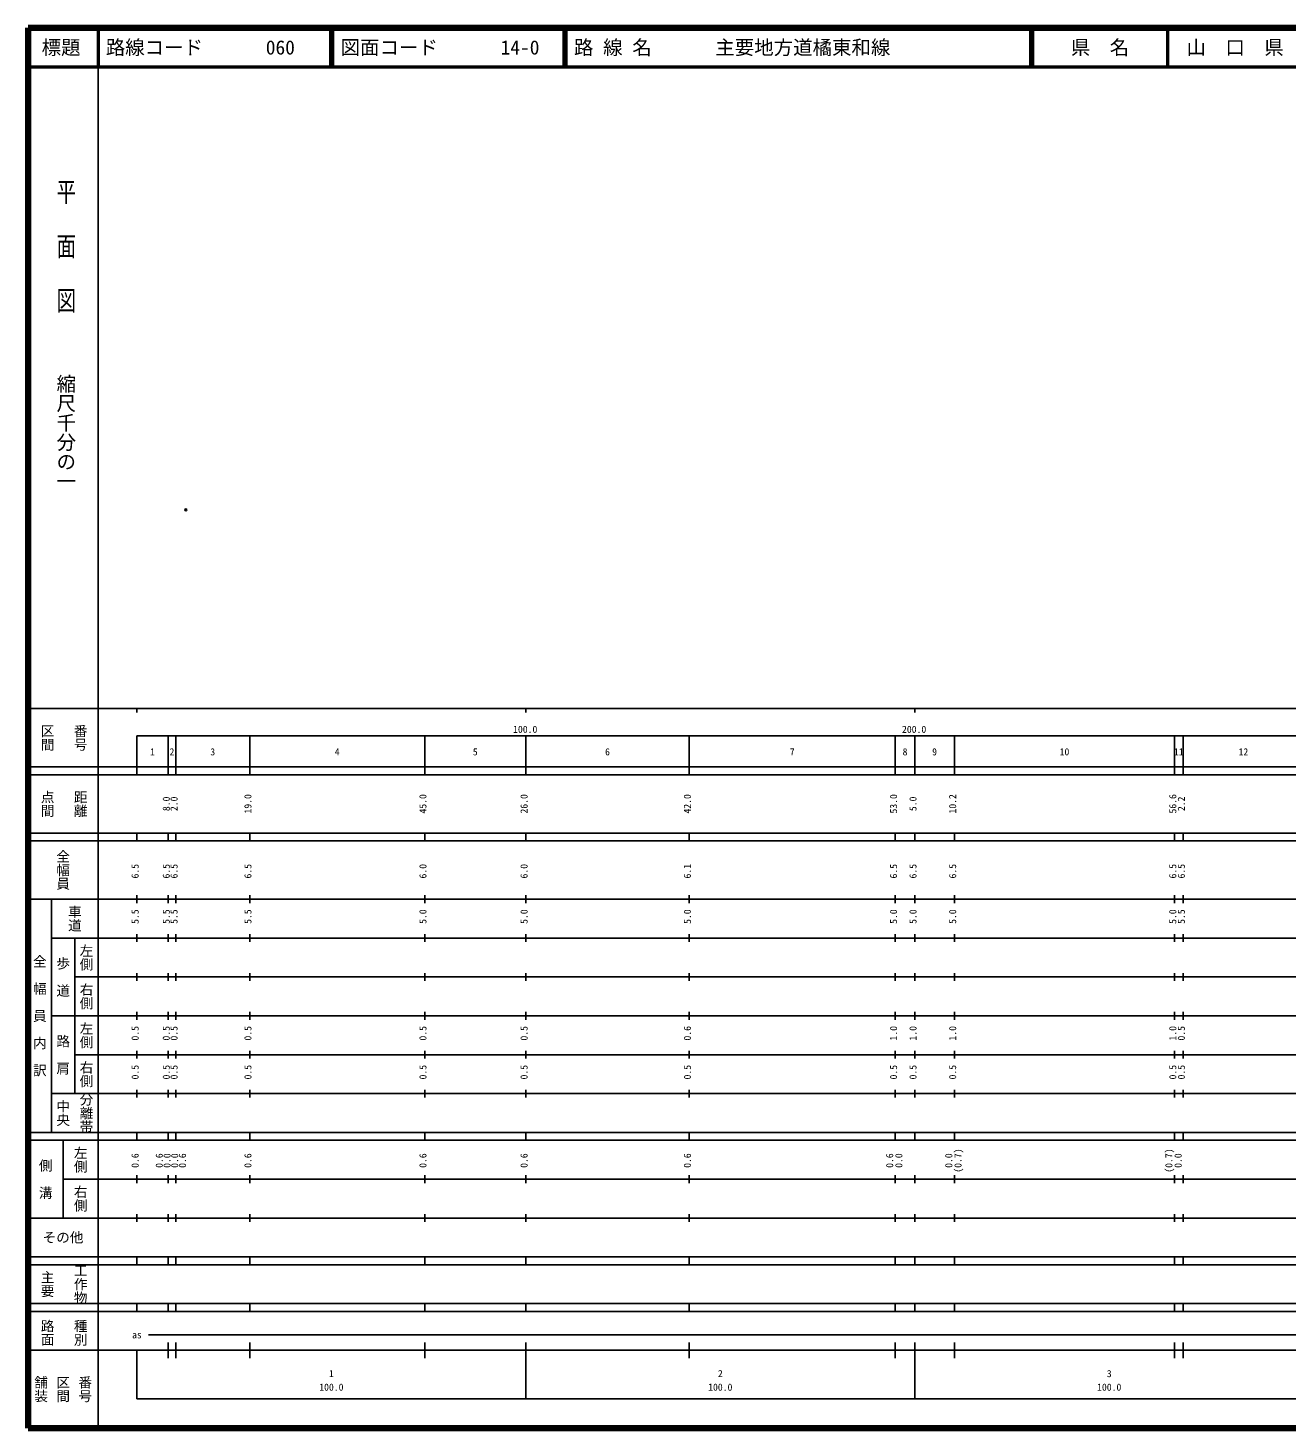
# Model space of a CAD drawing. Units: millimetres on the paper. Extents: x 40 to 680, y 20 to 380.
# Drawn here: x 40 to 363.7, y 20 to 380 of the extents above; entities that cross this region are included whole.
import ezdxf
from ezdxf.enums import TextEntityAlignment as Align

# ---------------------------------------------------------------- set-up
doc = ezdxf.new("R2010")
doc.units = ezdxf.units.MM
doc.header["$PDMODE"] = 32
doc.header["$PDSIZE"] = 0.5
doc.layers.add('M-OTRS', color=6, linetype='Continuous')
doc.layers.add('M-TTL-TXT', color=7, linetype='Continuous')
for name, color, linetype, lineweight in [('M-TTL', 2, 'Continuous', 140), ('M-TTL-BAND', 7, 'Continuous', 25), ('M-TTL-LINE', 7, 'Continuous', 50)]:
    doc.layers.add(name, color=color, linetype=linetype, lineweight=lineweight)
doc.styles.add('@ＭＳ ゴシック', font='')
doc.styles.add('ＭＳ ゴシック', font='')
doc.styles.get('@ＭＳ ゴシック').set_extended_font_data('@MS Gothic')
doc.styles.get('ＭＳ ゴシック').set_extended_font_data('MS Gothic')

msp = doc.modelspace()

# ---------------------------------------------------------------- linework, layer by layer
at = {"layer": 'M-OTRS'}
msp.add_point((80.564, 256.103), dxfattribs=at)
at = {"layer": 'M-TTL'}
for p, q in [((40, 380), (40, 20)), ((680, 380), (40, 380)), ((40, 20), (680, 20))]:
    msp.add_line(p, q, dxfattribs=at)
at = {"layer": 'M-TTL-BAND'}
for p, q in [((58, 370), (58, 20)), ((40, 205), (579, 205)), ((68, 205), (68, 204)), ((168, 205), (168, 204)), ((268, 205), (268, 204)), ((68, 198), (579, 198)), ((68, 198), (68, 188)), ((76, 188), (76, 198)), ((78, 188), (78, 198)), ((97, 188), (97, 198)), ((142, 188), (142, 198)), ((168, 188), (168, 198)), ((210, 188), (210, 198)), ((263, 188), (263, 198)), ((268, 188), (268, 198)), ((278.2, 188), (278.2, 198)), ((334.8, 188), (334.8, 198)), ((337, 188), (337, 198)), ((40, 190), (579, 190)), ((40, 188), (579, 188)), ((40, 173), (579, 173)), ((68, 171), (68, 173)), ((76, 171), (76, 173)), ((78, 171), (78, 173)), ((97, 171), (97, 173)), ((142, 171), (142, 173)), ((168, 171), (168, 173)), ((210, 171), (210, 173)), ((263, 171), (263, 173)), ((268, 171), (268, 173)), ((278.2, 171), (278.2, 173)), ((334.8, 171), (334.8, 173)), ((337, 171), (337, 173)), ((40, 171), (579, 171)), ((40, 156), (579, 156)), ((46, 96), (46, 156)), ((68, 155), (68, 157)), ((76, 155), (76, 157)), ((78, 155), (78, 157)), ((97, 155), (97, 157)), ((142, 155), (142, 157)), ((168, 155), (168, 157)), ((210, 155), (210, 157)), ((263, 155), (263, 157)), ((268, 155), (268, 157)), ((278.2, 155), (278.2, 157)), ((334.8, 155), (334.8, 157)), ((337, 155), (337, 157)), ((46, 146), (579, 146)), ((52, 146), (52, 106)), ((68, 145), (68, 147)), ((76, 145), (76, 147)), ((78, 145), (78, 147)), ((97, 145), (97, 147)), ((142, 145), (142, 147)), ((168, 145), (168, 147)), ((210, 145), (210, 147)), ((263, 145), (263, 147)), ((268, 145), (268, 147)), ((278.2, 145), (278.2, 147)), ((334.8, 145), (334.8, 147)), ((337, 145), (337, 147)), ((68, 135), (68, 137)), ((76, 135), (76, 137)), ((78, 135), (78, 137)), ((97, 135), (97, 137)), ((142, 135), (142, 137)), ((168, 135), (168, 137)), ((210, 135), (210, 137)), ((263, 135), (263, 137)), ((268, 135), (268, 137)), ((278.2, 135), (278.2, 137)), ((334.8, 135), (334.8, 137)), ((337, 135), (337, 137)), ((52, 136), (579, 136)), ((46, 126), (579, 126)), ((68, 125), (68, 127)), ((76, 125), (76, 127)), ((78, 125), (78, 127)), ((97, 125), (97, 127)), ((142, 125), (142, 127)), ((168, 125), (168, 127)), ((210, 125), (210, 127)), ((263, 125), (263, 127)), ((268, 125), (268, 127)), ((278.2, 125), (278.2, 127)), ((334.8, 125), (334.8, 127)), ((337, 125), (337, 127)), ((52, 116), (579, 116)), ((68, 115), (68, 117)), ((76, 115), (76, 117)), ((78, 115), (78, 117)), ((97, 115), (97, 117)), ((142, 115), (142, 117)), ((168, 115), (168, 117)), ((210, 115), (210, 117)), ((263, 115), (263, 117)), ((268, 115), (268, 117)), ((278.2, 115), (278.2, 117)), ((334.8, 115), (334.8, 117)), ((337, 115), (337, 117)), ((46, 106), (579, 106)), ((68, 105), (68, 107)), ((76, 105), (76, 107)), ((78, 105), (78, 107)), ((97, 105), (97, 107)), ((142, 105), (142, 107)), ((168, 105), (168, 107)), ((210, 105), (210, 107)), ((263, 105), (263, 107)), ((268, 105), (268, 107)), ((278.2, 105), (278.2, 107)), ((334.8, 105), (334.8, 107)), ((337, 105), (337, 107)), ((40, 96), (579, 96)), ((40, 94), (579, 94)), ((49, 94), (49, 74)), ((68, 94), (68, 96)), ((76, 94), (76, 96)), ((78, 94), (78, 96)), ((97, 94), (97, 96)), ((142, 94), (142, 96)), ((168, 94), (168, 96)), ((210, 94), (210, 96)), ((263, 94), (263, 96)), ((268, 94), (268, 96)), ((278.2, 94), (278.2, 96)), ((334.8, 94), (334.8, 96)), ((337, 94), (337, 96)), ((49, 84), (579, 84)), ((68, 83), (68, 85)), ((76, 83), (76, 85)), ((78, 83), (78, 85)), ((97, 83), (97, 85)), ((142, 83), (142, 85)), ((168, 83), (168, 85)), ((210, 83), (210, 85)), ((263, 83), (263, 85)), ((268, 83), (268, 85)), ((278.2, 83), (278.2, 85)), ((334.8, 83), (334.8, 85)), ((337, 83), (337, 85)), ((40, 74), (579, 74)), ((68, 73), (68, 75)), ((76, 73), (76, 75)), ((78, 73), (78, 75)), ((97, 73), (97, 75)), ((142, 73), (142, 75)), ((168, 73), (168, 75)), ((210, 73), (210, 75)), ((263, 73), (263, 75)), ((268, 73), (268, 75)), ((278.2, 73), (278.2, 75)), ((334.8, 73), (334.8, 75)), ((337, 73), (337, 75)), ((40, 64), (579, 64)), ((40, 62), (579, 62)), ((68, 62), (68, 64)), ((76, 62), (76, 64)), ((78, 62), (78, 64)), ((97, 62), (97, 64)), ((142, 62), (142, 64)), ((168, 62), (168, 64)), ((210, 62), (210, 64)), ((263, 62), (263, 64)), ((268, 62), (268, 64)), ((278.2, 62), (278.2, 64)), ((334.8, 62), (334.8, 64)), ((337, 62), (337, 64)), ((40, 52), (579, 52)), ((68, 50), (68, 52)), ((76, 50), (76, 52)), ((78, 50), (78, 52)), ((97, 50), (97, 52)), ((142, 50), (142, 52)), ((168, 50), (168, 52)), ((210, 50), (210, 52)), ((263, 50), (263, 52)), ((268, 50), (268, 52)), ((278.2, 50), (278.2, 52)), ((334.8, 50), (334.8, 52)), ((337, 50), (337, 52)), ((40, 50), (579, 50)), ((71, 44), (449.5, 44)), ((40, 40), (579, 40)), ((68, 40), (68, 27.5)), ((76, 38), (76, 42)), ((78, 38), (78, 42)), ((97, 38), (97, 42)), ((142, 38), (142, 42)), ((168, 27.5), (168, 42)), ((210, 38), (210, 42)), ((263, 38), (263, 42)), ((268, 27.5), (268, 42)), ((278.2, 38), (278.2, 42)), ((334.8, 38), (334.8, 42)), ((337, 38), (337, 42)), ((68, 27.5), (579, 27.5))]:
    msp.add_line(p, q, dxfattribs=at)
at = {"layer": 'M-TTL-LINE'}
for p, q in [((58, 380), (58, 370)), ((117.75, 380), (117.75, 370)), ((118.25, 380), (118.25, 370)), ((177.75, 380), (177.75, 370)), ((178.25, 380), (178.25, 370)), ((297.75, 380), (297.75, 370)), ((298.25, 380), (298.25, 370)), ((333, 380), (333, 370)), ((40, 370), (680, 370))]:
    msp.add_line(p, q, dxfattribs=at)

# ---------------------------------------------------------------- texts
at = {"layer": 'M-TTL-BAND', "style": '@ＭＳ ゴシック', "width": 1.4}
msp.add_text('平  面  図', height=3.666, rotation=270, dxfattribs=at).set_placement((49.777, 306.475), align=Align.MIDDLE_RIGHT)
at = {"layer": 'M-TTL-BAND', "style": '@ＭＳ ゴシック'}
msp.add_text('縮尺千分の一', height=3.666, rotation=270, dxfattribs=at).set_placement((49.777, 261.03), align=Align.MIDDLE_RIGHT)
for s, p in [('区間', (45, 197.5)), ('番号', (53.5, 197.5)), ('点間', (45, 180.5)), ('距離', (53.5, 180.5)), ('全幅員', (49, 163.5)), ('車道', (52, 151)), ('左側', (55, 141)), ('全\u3000幅\u3000員\u3000内\u3000訳', (43, 126)), ('歩\u3000道', (49, 136)), ('右側', (55, 131)), ('左側', (55, 121)), ('路\u3000肩', (49, 116)), ('右側', (55, 111)), ('分離帯', (55, 101)), ('中央', (49, 101)), ('左側', (53.5, 89)), ('側\u3000溝', (44.5, 84)), ('右側', (53.5, 79)), ('工作物', (53.5, 57)), ('主要', (45, 57)), ('路面', (45, 44.5)), ('種別', (53.5, 44.5)), ('舗装', (43.333, 30)), ('区間', (49, 30)), ('番号', (54.667, 30))]:
    msp.add_text(s, height=2.566, rotation=270, dxfattribs=at).set_placement(p, align=Align.MIDDLE_CENTER)
at = {"layer": 'M-TTL-BAND', "style": 'ＭＳ ゴシック'}
for s, p in [('100.0', (167.844, 198.195)), ('200.0', (267.844, 198.195)), ('1', (72, 192.405)), ('2', (77, 192.405)), ('3', (87.5, 192.405)), ('4', (119.5, 192.405)), ('5', (155, 192.405)), ('6', (189, 192.405)), ('7', (236.5, 192.405)), ('8', (265.5, 192.405)), ('9', (273.1, 192.405)), ('10', (306.5, 192.405)), ('11', (335.9, 192.405)), ('12', (352.5, 192.405)), ('as', (68, 42.5)), ('1', (118, 32.523)), ('2', (218, 32.523)), ('3', (318, 32.523)), ('100.0', (118, 29.033)), ('100.0', (218, 29.033)), ('100.0', (318, 29.033))]:
    msp.add_text(s, height=1.833, dxfattribs=at).set_placement(p, align=Align.BOTTOM_CENTER)
for s, p in [('8.0', (77, 180.5)), ('2.0', (79, 180.5)), ('19.0', (98, 180.5)), ('45.0', (143, 180.5)), ('26.0', (169, 180.5)), ('42.0', (211, 180.5)), ('53.0', (264, 180.5)), ('5.0', (269, 180.5)), ('10.2', (279.2, 180.5)), ('56.6', (335.8, 180.5)), ('2.2', (338, 180.5)), ('6.5', (69, 163.174)), ('6.5', (77, 163.174)), ('6.5', (79, 163.174)), ('6.5', (98, 163.174)), ('6.0', (143, 163.174)), ('6.0', (169, 163.174)), ('6.1', (211, 163.174)), ('6.5', (264, 163.174)), ('6.5', (269, 163.174)), ('6.5', (279.2, 163.174)), ('6.5', (335.8, 163.174)), ('6.5', (338, 163.174)), ('5.5', (69, 151.5)), ('5.5', (77, 151.5)), ('5.5', (79, 151.5)), ('5.5', (98, 151.5)), ('5.0', (143, 151.5)), ('5.0', (169, 151.5)), ('5.0', (211, 151.5)), ('5.0', (264, 151.5)), ('5.0', (269, 151.5)), ('5.0', (279.2, 151.5)), ('5.0', (335.8, 151.5)), ('5.5', (338, 151.5)), ('0.5', (69, 121.5)), ('0.5', (77, 121.5)), ('0.5', (79, 121.5)), ('0.5', (98, 121.5)), ('0.5', (143, 121.5)), ('0.5', (169, 121.5)), ('0.6', (211, 121.5)), ('1.0', (264, 121.5)), ('1.0', (269, 121.5)), ('1.0', (279.2, 121.5)), ('1.0', (335.8, 121.5)), ('0.5', (338, 121.5)), ('0.5', (69, 111.5)), ('0.5', (77, 111.5)), ('0.5', (79, 111.5)), ('0.5', (98, 111.5)), ('0.5', (143, 111.5)), ('0.5', (169, 111.5)), ('0.5', (211, 111.5)), ('0.5', (264, 111.5)), ('0.5', (269, 111.5)), ('0.5', (279.2, 111.5)), ('0.5', (335.8, 111.5)), ('0.5', (338, 111.5)), ('0.6', (69, 88.764)), ('0.6', (75.2, 88.764)), ('0.0', (77.2, 88.764)), ('0.0', (79.17, 88.764)), ('0.6', (81.17, 88.764)), ('0.6', (98, 88.764)), ('0.6', (143, 88.764)), ('0.6', (169, 88.764)), ('0.6', (211, 88.764)), ('0.6', (263, 88.764)), ('0.0', (265.37, 88.764)), ('0.0', (278.2, 88.764)), ('(0.7)', (280.57, 88.764)), ('(0.7)', (334.8, 88.764)), ('0.0', (337.17, 88.764))]:
    msp.add_text(s, height=1.833, rotation=90, dxfattribs=at).set_placement(p, align=Align.BOTTOM_CENTER)
msp.add_text('その他', height=2.566, dxfattribs=at).set_placement((49, 69), align=Align.MIDDLE_CENTER)
at = {"layer": 'M-TTL-TXT', "style": 'ＭＳ ゴシック'}
for s, p in [('標題', (48.5, 375)), ('県\u3000名', (315.625, 375)), ('山\u3000口\u3000県', (350.375, 375))]:
    msp.add_text(s, height=3.666, dxfattribs=at).set_placement(p, align=Align.MIDDLE_CENTER)
for s, p in [('路線コード', (60, 375)), ('060', (101.142, 375)), ('図面コード', (120.38, 375)), ('14-0', (161.521, 375)), ('路 線 名', (180.38, 375)), ('主要地方道橘東和線', (216.734, 375))]:
    msp.add_text(s, height=3.666, dxfattribs=at).set_placement(p, align=Align.MIDDLE_LEFT)

doc.saveas('drawing.dxf')
